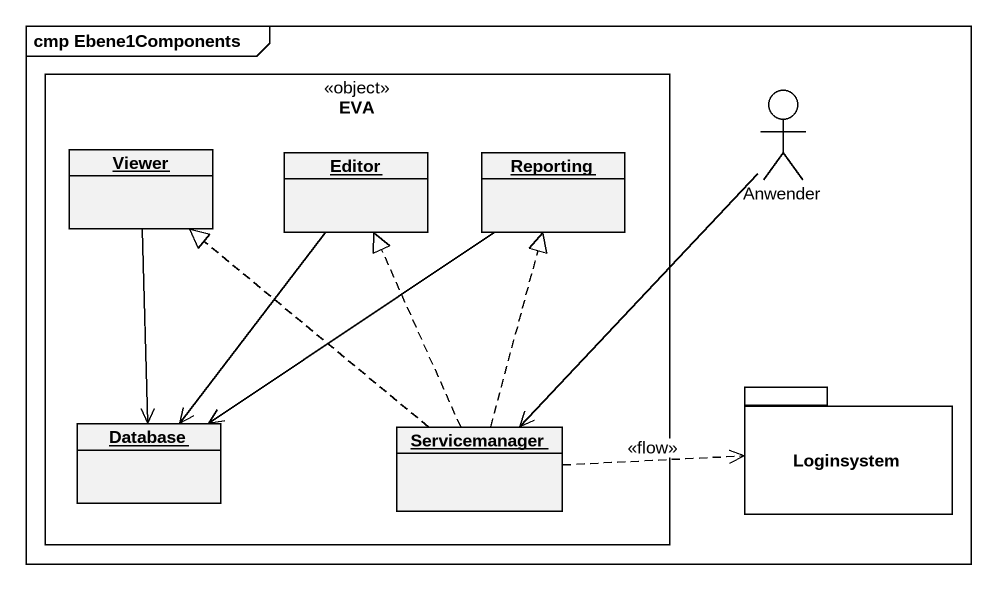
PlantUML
@startuml
mainframe cmp Ebene1Components
allowmixing
hide circle
hide empty members
rectangle EVA <<object>> {
  object Viewer
  object Editor
  object Reporting
  object "Database" as Database_
  object Servicemanager
}
actor Anwender
package Loginsystem {
}
Anwender --> Servicemanager
Viewer --> Database_
Editor --> Database_
Reporting --> Database_
Servicemanager .up.|> Viewer
Servicemanager .up.|> Editor
Servicemanager .up.|> Reporting
Servicemanager .right.> Loginsystem : <<flow>>
@enduml
